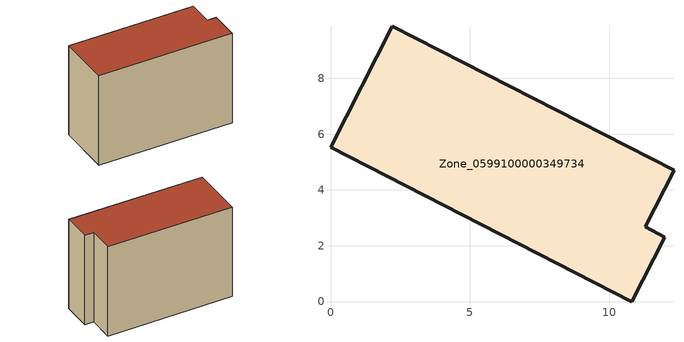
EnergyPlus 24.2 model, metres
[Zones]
Zone_0599100000349734
 floor ground (C_G): 0,5.52 2.22,9.86 12.32,4.7 11.28,2.68 11.99,2.31 10.81,0 z3.83
 wall outside (C_F): 11.99,2.31 11.28,2.68 12.32,4.7 2.22,9.86 0,5.52 10.81,0 11.99,2.31 z3.83:12.41
 roof outside (C_R): 0,5.52 10.81,0 11.99,2.31 11.28,2.68 12.32,4.7 2.22,9.86 z12.41
[BUILDING]
Pand.0599100000349734: North Axis=0; Terrain=City; Loads Convergence Tolerance Value=0.04; Temperature Convergence Tolerance Value=0.4; Solar Distribution=FullExterior; Maximum Number of Warmup Days=25; Minimum Number of Warmup Days=1
[Site:Location]
Rotterdam.The.Hague.AP_ZH_NLD Design_Conditions: Latitude=51.96; Longitude=4.45; Time Zone=1; Elevation=-4.5
[SITE:GROUNDTEMPERATURE:BUILDINGSURFACE]
18, 18, 18, 18, 18, 18, 18, 18, 18, 18, 18, 18
[MATERIAL] Thermal Absorptance=0.9; Solar Absorptance=0.7; Visible Absorptance=0.7
Name | Roughness | Thickness | Conductivity | Density | Specific Heat
G.TI.1992-2005 | MediumSmooth | 0.15 | 0.06 | 540 | 1210
F.TI.1992-2005 | Rough | 0.3 | 0.12 | 1920 | 840
R.TI.1992-2005 | MediumRough | 0.2 | 0.08 | 1500 | 1000
[CONSTRUCTION]
C_G: G.TI.1992-2005
C_F: F.TI.1992-2005
C_R: R.TI.1992-2005
[ZONE]
Zone_0599100000349734: Type=1; Multiplier=1; Ceiling Height=Autocalculate; Volume=Autocalculate; Floor Area=autocalculate; Part of Total Floor Area=Yes
[ZONEINFILTRATION:DESIGNFLOWRATE]
Infil_Zone_0599100000349734: Zone or ZoneList or Space or SpaceList=Zone_0599100000349734; Schedule=AlwaysOn; Design Flow Rate Calculation Method=Flow/Area; Flow Rate per Floor Area=0.0015; Constant Term Coefficient=1; Temperature Term Coefficient=0; Velocity Term Coefficient=0; Velocity Squared Term Coefficient=0
[HVACTEMPLATE:ZONE:IDEALLOADSAIRSYSTEM]
Zone_0599100000349734: Maximum Heating Supply Air Temperature=50; Minimum Cooling Supply Air Temperature=13; Maximum Heating Supply Air Humidity Ratio=0.0156; Minimum Cooling Supply Air Humidity Ratio=0.0077; Heating Limit=NoLimit; Cooling Limit=NoLimit; Dehumidification Control Type=ConstantSensibleHeatRatio; Cooling Sensible Heat Ratio=0.7; Dehumidification Setpoint=60; Humidification Control Type=None; Humidification Setpoint=30; Outdoor Air Method=None; Outdoor Air Flow Rate per Person=0.00944; Outdoor Air Flow Rate per Zone Floor Area=0; Outdoor Air Flow Rate per Zone=0; Demand Controlled Ventilation Type=None; Outdoor Air Economizer Type=NoEconomizer; Heat Recovery Type=None; Sensible Heat Recovery Effectiveness=0.7; Latent Heat Recovery Effectiveness=0.65
[ZONECONTROL:THERMOSTAT]
ThermostatControl_Zone_0599100000349734: Zone or ZoneList=Zone_0599100000349734; Control Type Schedule=DualSetpointControlType; Control 1=Thermostat_Zone_0599100000349734; Temperature Difference Between Cutout And Setpoint=0
[THERMOSTATSETPOINT:DUALSETPOINT]
Thermostat_Zone_0599100000349734: Heating Setpoint Temperature Schedule=HeatingSetpoint_Zone_0599100000349734; Cooling Setpoint Temperature Schedule=CoolingSetpoint_Zone_0599100000349734
[SCHEDULE:COMPACT]
HeatingSetpoint_Zone_0599100000349734: Through: 12/31, For: AllDays, Until: 24:00, 21
CoolingSetpoint_Zone_0599100000349734: Through: 12/31, For: AllDays, Until: 24:00, 24
DualSetpointControlType: Through: 12/31, For: AllDays, Until: 24:00, 4
AlwaysOn: Through: 12/31, For: AllDays, Until: 24:00, 1
